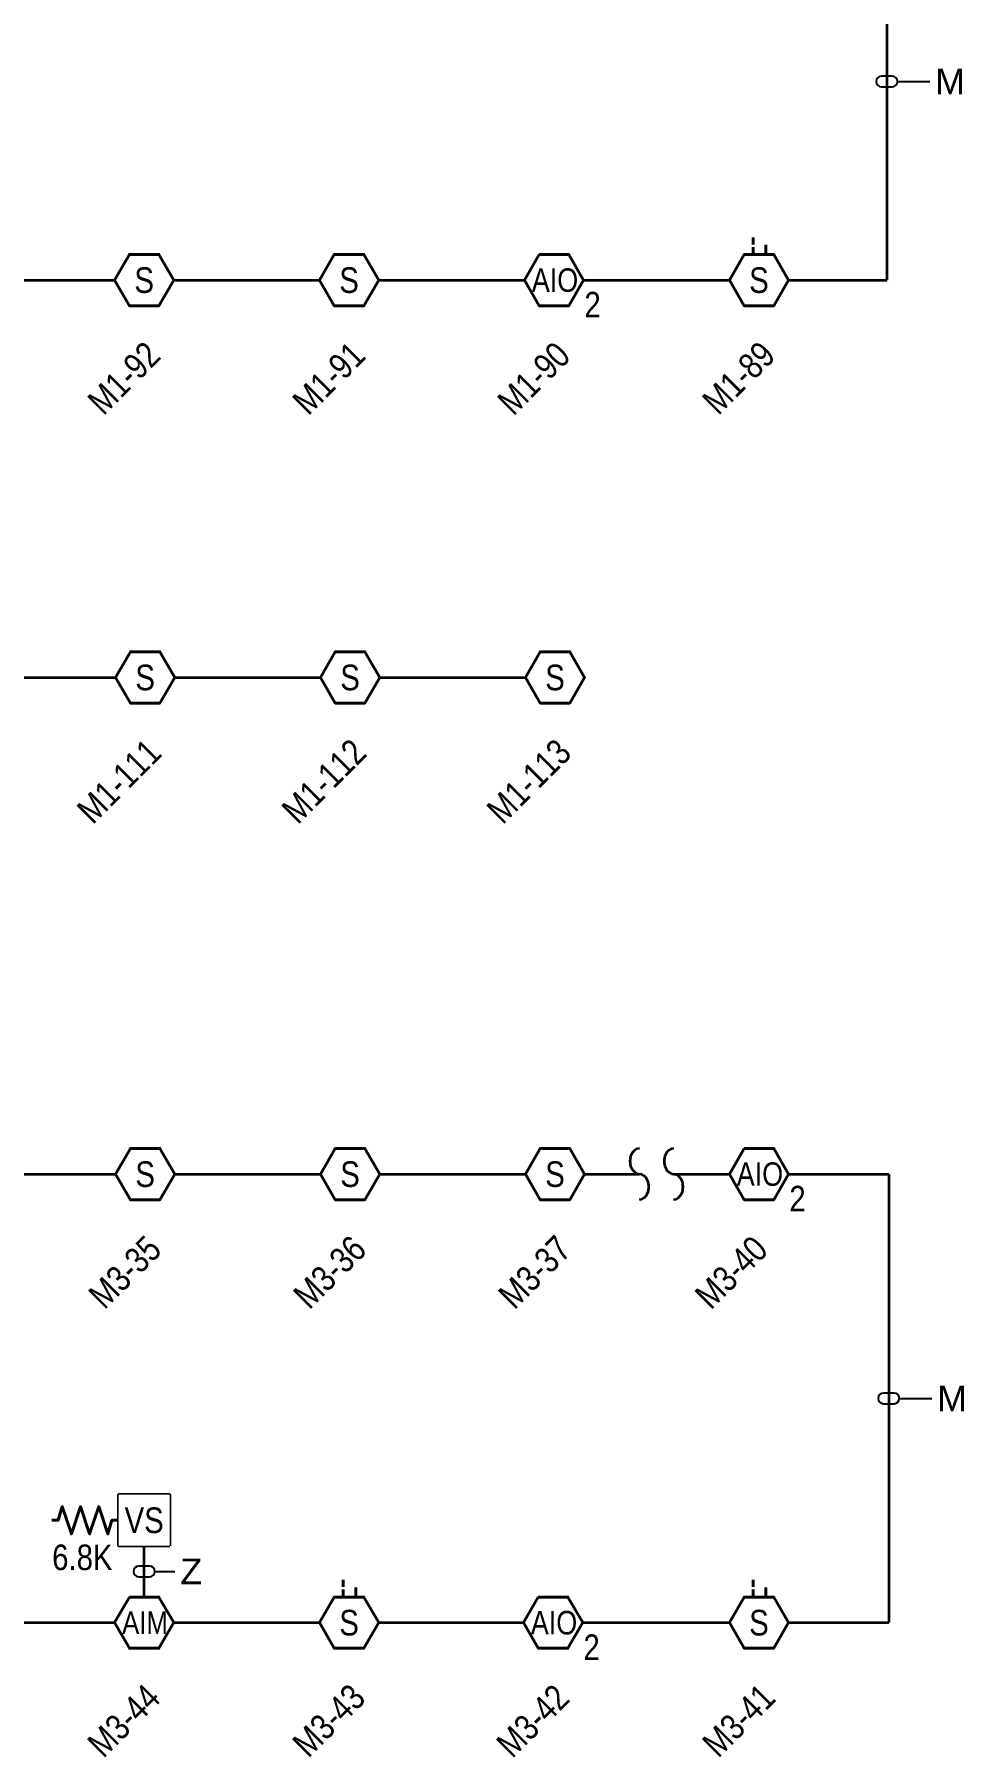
# Model space of a CAD drawing. Header units: inches. Extents: x 84 to 207, y -12 to 77.
# Drawn here: x 193.6 to 197, y -0.39 to 5.92 of the extents above; entities that cross this region are included whole.
import ezdxf
from ezdxf import colors
from ezdxf.entities.mleader import LeaderData, LeaderLine
from ezdxf.enums import TextEntityAlignment as Align
from ezdxf.math import Vec2, Vec3

# ---------------------------------------------------------------- set-up
doc = ezdxf.new("R2010")
doc.units = ezdxf.units.IN
doc.header["$MEASUREMENT"] = 0
doc.set_wipeout_variables(frame=1)
for name, color, linetype, lineweight in [('F-ALRM-DTCT', 23, 'Continuous', 40), ('F-ALRM-WIRE', 6, 'Continuous', 35), ('F-ALRM-WIRE-DTCT', 151, 'Continuous', 35), ('F-ANNO-DTCT', 151, 'Continuous', 25), ('F-ANNO-DTCT-ADDR', 143, 'Continuous', 25), ('F-ANNO-DTCT-DESC', 150, 'Continuous', 25), ('F-ANNO-DTCT-NOTE', 140, 'Continuous', 25), ('F-ANNO-POWR', 140, 'Continuous', 25), ('F-ANNO-WIPE', 7, 'Continuous', 0)]:
    doc.layers.add(name, color=color, linetype=linetype, lineweight=lineweight)
doc.styles.add('Body', font='', dxfattribs={"height": 0.09375})
doc.styles.add('MtXpl_Arial_Narrow', font='arial.ttf')
doc.styles.get("Standard").update_dxf_attribs({"font": 'arial.ttf'})
doc.styles.get('Body').set_extended_font_data('Arial Narrow')

# ---------------------------------------------------------------- blocks, each defined once
blk = doc.blocks.new('*U15')
at = {"color": 0, "linetype": 'ByBlock', "lineweight": -2, "ltscale": 0.5}
blk.add_line((-0.0213, 0.1308), (-0.0213, 0.1562), dxfattribs=at)
at = {"color": 0, "linetype": 'ByBlock', "lineweight": -2, "style": 'Body', "flags": 9}
for tag, p in [('WIREDROP', (-0.0369, -0.1966)), ('POINTTYPE', (-0.0369, -0.1397)), ('ELEVATION', (-0.0369, -0.1542)), ('PID', (-0.0369, -0.1685)), ('PID_SECONDARY', (-0.0369, -0.1824))]:
    blk.add_attdef(tag, p, '', height=0.00937, dxfattribs=at)
at = {"layer": 'F-ANNO-DTCT-ADDR', "style": 'Body', "flags": 8}
blk.add_attdef('ADDRESS', text='', height=0.0938, rotation=45, dxfattribs=at).set_placement((0, -0.2169), align=Align.TOP_RIGHT)
at = {"layer": 'F-ANNO-DTCT-DESC', "lineweight": 30, "flags": 51}
blk.add_attdef('DESCRIPTION', text='', height=0.0938, rotation=45, dxfattribs=at).set_placement((0.2007, -0.2169), align=Align.TOP_RIGHT)
at = {"layer": 'F-ANNO-DTCT-NOTE', "linetype": 'ByBlock', "lineweight": -2, "style": 'Body', "flags": 8}
blk.add_attdef('NOTE', text='', height=0.0938, dxfattribs=at).set_placement((-0.1449, 0.0607), align=Align.MIDDLE_RIGHT)
at = {"layer": 'F-ANNO-DTCT-NOTE', "linetype": 'ByBlock', "lineweight": -2, "flags": 104}
blk.add_attdef('NOTES', text='', height=0.0938, dxfattribs=at).set_placement((-0.1449, -0.062), align=Align.TOP_RIGHT)
at = {"linetype": 'ByBlock', "lineweight": -2, "ltscale": 0.5}
blk.add_wipeout([(-0.0541, 0.0937), (-0.1083, 0), (-0.0541, -0.0938), (0.0541, -0.0938), (0.1083, 0), (0.0541, 0.0937)], dxfattribs=at).dxf.layer = 'F-ANNO-WIPE'
at = {"color": 0, "linetype": 'ByBlock', "lineweight": -2, "ltscale": 0.5}
for p, q in [((0.0248, 0.0937), (0.0248, 0.1289)), ((-0.0213, 0.0937), (-0.0213, 0.1211))]:
    blk.add_line(p, q, dxfattribs=at)
blk.add_lwpolyline([(-0.1083, 0), (-0.0541, -0.0938), (0.0541, -0.0938), (0.1083, 0), (0.0541, 0.0937), (-0.0541, 0.0937)], close=True, dxfattribs=at)
at = {"color": 0, "linetype": 'ByBlock', "lineweight": -2, "style": 'Body'}
blk.add_text('S', height=0.0938, dxfattribs=at).set_placement((0, 0), align=Align.MIDDLE_CENTER)
at = {"color": 0, "linetype": 'ByBlock', "lineweight": -2, "style": 'Body', "flags": 9}
blk.add_attdef('DEVTYPE', (-0.0369, -0.1259), '', height=0.00937, dxfattribs=at)
at = {"layer": 'F-ANNO-DTCT', "style": 'Body', "flags": 8}
blk.add_attdef('WP', text='', height=0.0938, dxfattribs=at).set_placement((0.1802, 0.0945), align=Align.MIDDLE_CENTER)
blk.add_attdef('TYPE', text='', height=0.0938, dxfattribs=at).set_placement((0.1083, -0.093), align=Align.MIDDLE_LEFT)
blk = doc.blocks.new('FA_AddressableModule2')
at = {"color": 0, "linetype": 'ByBlock', "lineweight": -2, "style": 'Body', "flags": 9}
for tag, p in [('WIREDROP', (-0.0369, -0.1966)), ('POINTTYPE', (-0.0369, -0.1397)), ('ELEVATION', (-0.0369, -0.1542)), ('PID', (-0.0369, -0.1685)), ('PID_SECONDARY', (-0.0369, -0.1824))]:
    blk.add_attdef(tag, p, '', height=0.00937, dxfattribs=at)
at = {"layer": 'F-ANNO-DTCT-ADDR', "style": 'Body', "flags": 8}
blk.add_attdef('ADDRESS', text='', height=0.0938, rotation=45, dxfattribs=at).set_placement((0, -0.2184), align=Align.TOP_RIGHT)
at = {"layer": 'F-ANNO-DTCT-DESC', "lineweight": 30, "flags": 51}
blk.add_attdef('DESCRIPTION', text='', height=0.0938, rotation=45, dxfattribs=at).set_placement((0.2007, -0.2176), align=Align.TOP_RIGHT)
at = {"layer": 'F-ANNO-POWR', "style": 'Body', "flags": 8}
blk.add_attdef('POWRTAG', text='', height=0.0938, dxfattribs=at).set_placement((-0.2007, -0.2176), align=Align.TOP_RIGHT)
at = {"linetype": 'ByBlock', "lineweight": -2, "ltscale": 0.5}
blk.add_wipeout([(-0.0541, 0.0938), (-0.1083, 0), (-0.0541, -0.0938), (0.0541, -0.0938), (0.1083, 0), (0.0541, 0.0938)], dxfattribs=at).dxf.layer = 'F-ANNO-WIPE'
at = {"color": 0, "linetype": 'ByBlock', "lineweight": -2, "ltscale": 0.5}
blk.add_lwpolyline([(-0.0541, 0.0938), (-0.1083, 0), (-0.0541, -0.0938), (0.0541, -0.0938), (0.1083, 0), (0.0541, 0.0938)], close=True, dxfattribs=at)
at = {"color": 0, "lineweight": -3, "style": 'Body'}
blk.add_text('AIO', height=0.08594, dxfattribs=at).set_placement((0.0035, 0), align=Align.MIDDLE_CENTER)
at = {"color": 0, "linetype": 'ByBlock', "lineweight": -2, "style": 'Body', "flags": 9}
blk.add_attdef('DEVTYPE', (-0.0369, -0.1259), '', height=0.00937, dxfattribs=at)
at = {"layer": 'F-ANNO-DTCT', "style": 'Body', "flags": 8}
blk.add_attdef('TYPE', text='', height=0.0938, dxfattribs=at).set_placement((0.1112, -0.0899), align=Align.MIDDLE_LEFT)
at = {"layer": 'F-ANNO-DTCT-NOTE', "linetype": 'ByBlock', "lineweight": -2, "flags": 104}
blk.add_attdef('NOTES', text='', height=0.0938, dxfattribs=at).set_placement((-0.1332, -0.0469), align=Align.MIDDLE_RIGHT)
at = {"layer": 'F-ANNO-DTCT-NOTE', "linetype": 'ByBlock', "lineweight": -2, "style": 'Body', "flags": 8}
blk.add_attdef('NOTE', text='', height=0.0938, dxfattribs=at).set_placement((-0.1332, -0.0469), align=Align.MIDDLE_CENTER)
blk = doc.blocks.new('*U2')
at = {"color": 0, "linetype": 'ByBlock', "lineweight": -2, "style": 'Body', "flags": 9}
for tag, p in [('WIREDROP', (-0.0369, -0.1942)), ('POINTTYPE', (-0.0369, -0.1397)), ('ELEVATION', (-0.0369, -0.1542)), ('PID', (-0.0369, -0.1685)), ('PID_SECONDARY', (-0.0369, -0.1824))]:
    blk.add_attdef(tag, p, '', height=0.00937, dxfattribs=at)
at = {"layer": 'F-ANNO-DTCT-ADDR', "style": 'Body', "flags": 8}
blk.add_attdef('ADDRESS', text='', height=0.0938, rotation=45, dxfattribs=at).set_placement((0, -0.2176), align=Align.TOP_RIGHT)
at = {"layer": 'F-ANNO-DTCT-DESC', "linetype": 'ByBlock', "lineweight": -2, "flags": 51}
blk.add_attdef('DESCRIPTION', text='', height=0.0938, rotation=45, dxfattribs=at).set_placement((0.2007, -0.2176), align=Align.TOP_RIGHT)
at = {"layer": 'F-ANNO-DTCT-NOTE', "linetype": 'ByBlock', "lineweight": -2, "flags": 104}
blk.add_attdef('NOTES', text='', height=0.0938, dxfattribs=at).set_placement((-0.1449, -0.1219), align=Align.MIDDLE_RIGHT)
at = {"linetype": 'ByBlock', "lineweight": -2, "ltscale": 0.5}
blk.add_wipeout([(-0.1083, 0), (-0.0541, -0.0938), (0.0541, -0.0938), (0.1083, 0), (0.0541, 0.0938), (-0.0541, 0.0938)], dxfattribs=at).dxf.layer = 'F-ANNO-WIPE'
blk.add_lwpolyline([(-0.1083, 0), (-0.0541, -0.0938), (0.0541, -0.0938), (0.1083, 0), (0.0541, 0.0938), (-0.0541, 0.0938)], close=True, dxfattribs=at)
at = {"color": 0, "linetype": 'ByBlock', "lineweight": -2, "style": 'Body'}
blk.add_text('S', height=0.0938, dxfattribs=at).set_placement((0, 0), align=Align.MIDDLE_CENTER)
at = {"color": 0, "linetype": 'ByBlock', "lineweight": -2, "style": 'Body', "flags": 9}
blk.add_attdef('DEVTYPE', (-0.0369, -0.1259), '', height=0.00937, dxfattribs=at)
at = {"layer": 'F-ANNO-DTCT', "style": 'Body', "flags": 8}
for tag, p in [('WP', (-0.1773, 0.0938)), ('WG', (0.1636, 0.0938))]:
    blk.add_attdef(tag, text='', height=0.0938, dxfattribs=at).set_placement(p, align=Align.MIDDLE_CENTER)
blk.add_attdef('SMOKE_SENSOR_TYPE', text='', height=0.0938, dxfattribs=at).set_placement((0.1083, -0.0938), align=Align.MIDDLE_LEFT)
at = {"layer": 'F-ANNO-DTCT-NOTE', "linetype": 'ByBlock', "lineweight": -2, "style": 'Body', "flags": 8}
blk.add_attdef('NOTE', text='', height=0.0938, dxfattribs=at).set_placement((-0.1449, -0.0166), align=Align.MIDDLE_CENTER)
blk = doc.blocks.new('*U117')
at = {"color": 0, "linetype": 'ByBlock', "lineweight": -2, "style": 'Body', "flags": 9}
for tag, p in [('WIREDROP', (-0.0369, -0.1966)), ('POINTTYPE', (-0.0369, -0.1397)), ('ELEVATION', (-0.0369, -0.1542)), ('PID', (-0.0369, -0.1685)), ('PID_SECONDARY', (-0.0369, -0.1824))]:
    blk.add_attdef(tag, p, '', height=0.00937, dxfattribs=at)
at = {"layer": 'F-ANNO-DTCT-ADDR', "style": 'Body', "flags": 8}
blk.add_attdef('ADDRESS', text='', height=0.0938, rotation=45, dxfattribs=at).set_placement((-0.0271, -0.2184), align=Align.TOP_RIGHT)
at = {"layer": 'F-ANNO-DTCT-DESC', "lineweight": 30, "flags": 51}
blk.add_attdef('DESCRIPTION', text='', height=0.0938, rotation=45, dxfattribs=at).set_placement((0.1736, -0.2176), align=Align.TOP_RIGHT)
at = {"layer": 'F-ANNO-POWR', "style": 'Body', "flags": 8}
blk.add_attdef('POWRTAG', text='', height=0.0938, dxfattribs=at).set_placement((-0.2007, -0.2176), align=Align.TOP_RIGHT)
at = {"linetype": 'ByBlock', "lineweight": -2, "ltscale": 0.5}
blk.add_wipeout([(-0.0541, 0.0938), (-0.1083, 0), (-0.0541, -0.0938), (0.0541, -0.0938), (0.1083, 0), (0.0541, 0.0938)], dxfattribs=at).dxf.layer = 'F-ANNO-WIPE'
at = {"color": 0, "linetype": 'ByBlock', "lineweight": -2, "ltscale": 0.5}
blk.add_lwpolyline([(-0.0541, 0.0938), (-0.1083, 0), (-0.0541, -0.0938), (0.0541, -0.0938), (0.1083, 0), (0.0541, 0.0938)], close=True, dxfattribs=at)
at = {"color": 0, "lineweight": -3, "style": 'Body'}
blk.add_text('AIO', height=0.08594, dxfattribs=at).set_placement((0.0035, 0), align=Align.MIDDLE_CENTER)
at = {"color": 0, "linetype": 'ByBlock', "lineweight": -2, "style": 'Body', "flags": 9}
blk.add_attdef('DEVTYPE', (-0.0369, -0.1259), '', height=0.00937, dxfattribs=at)
at = {"layer": 'F-ANNO-DTCT', "style": 'Body', "flags": 8}
blk.add_attdef('TYPE', text='', height=0.0938, dxfattribs=at).set_placement((0.1112, -0.0899), align=Align.MIDDLE_LEFT)
at = {"layer": 'F-ANNO-DTCT-NOTE', "linetype": 'ByBlock', "lineweight": -2, "flags": 104}
blk.add_attdef('NOTES', text='', height=0.0938, dxfattribs=at).set_placement((-0.1332, -0.0469), align=Align.MIDDLE_RIGHT)
at = {"layer": 'F-ANNO-DTCT-NOTE', "linetype": 'ByBlock', "lineweight": -2, "style": 'Body', "flags": 8}
blk.add_attdef('NOTE', text='', height=0.0938, dxfattribs=at).set_placement((-0.1332, -0.0469), align=Align.MIDDLE_CENTER)
blk = doc.blocks.new('FA_AIM')
at = {"color": 0, "linetype": 'ByBlock', "lineweight": -2, "style": 'Body', "flags": 9}
for tag, p in [('WIREDROP', (-0.0369, -0.1966)), ('POINTTYPE', (-0.0369, -0.1397)), ('ELEVATION', (-0.0369, -0.1542)), ('PID', (-0.0369, -0.1685)), ('PID_SECONDARY', (-0.0369, -0.1824))]:
    blk.add_attdef(tag, p, '', height=0.00937, dxfattribs=at)
at = {"layer": 'F-ANNO-DTCT-ADDR', "style": 'Body', "flags": 8}
blk.add_attdef('ADDRESS', text='', height=0.0938, rotation=45, dxfattribs=at).set_placement((0, -0.2176), align=Align.TOP_RIGHT)
at = {"layer": 'F-ANNO-DTCT-DESC', "lineweight": 30, "flags": 51}
blk.add_attdef('DESCRIPTION', text='', height=0.0938, rotation=45, dxfattribs=at).set_placement((0.2007, -0.2176), align=Align.TOP_RIGHT)
at = {"layer": 'F-ANNO-POWR', "style": 'Body', "flags": 8}
blk.add_attdef('POWRTAG', text='', height=0.0938, dxfattribs=at).set_placement((-0.2007, -0.2176), align=Align.TOP_RIGHT)
at = {"linetype": 'ByBlock', "lineweight": -2, "ltscale": 0.5}
blk.add_wipeout([(-0.0541, 0.0938), (-0.1083, 0), (-0.0541, -0.0937), (0.0541, -0.0937), (0.1083, 0), (0.0541, 0.0938)], dxfattribs=at).dxf.layer = 'F-ANNO-WIPE'
at = {"color": 0, "linetype": 'ByBlock', "lineweight": -2, "ltscale": 0.5}
blk.add_lwpolyline([(-0.0541, 0.0938), (-0.1083, 0), (-0.0541, -0.0937), (0.0541, -0.0937), (0.1083, 0), (0.0541, 0.0938)], close=True, dxfattribs=at)
at = {"color": 0, "lineweight": -3, "style": 'Body'}
blk.add_text('AIM', height=0.08203, dxfattribs=at).set_placement((0.0029, 0), align=Align.MIDDLE_CENTER)
at = {"color": 0, "linetype": 'ByBlock', "lineweight": -2, "style": 'Body', "flags": 9}
blk.add_attdef('DEVTYPE', (-0.0369, -0.1259), '', height=0.00937, dxfattribs=at)
at = {"layer": 'F-ANNO-DTCT', "style": 'Body', "flags": 8}
blk.add_attdef('WP', text='', height=0.0938, dxfattribs=at).set_placement((0.1717, 0.0745), align=Align.MIDDLE_CENTER)
at = {"layer": 'F-ANNO-DTCT-NOTE', "linetype": 'ByBlock', "lineweight": -2, "style": 'Body', "flags": 8}
blk.add_attdef('NOTE', text='', height=0.0938, dxfattribs=at).set_placement((-0.1332, 0.0983), align=Align.TOP_RIGHT)
at = {"layer": 'F-ANNO-DTCT-NOTE', "linetype": 'ByBlock', "lineweight": -2, "flags": 104}
blk.add_attdef('NOTES', text='', height=0.0938, dxfattribs=at).set_placement((-0.1332, -0.0051), align=Align.TOP_RIGHT)
blk = doc.blocks.new('WireTagLoop')
at = {"color": 0, "linetype": 'ByBlock', "lineweight": -2}
blk.add_lwpolyline([(-0.5, 0.5, 0.999484), (-0.5, -0.5), (0.5, -0.5, 0.999484), (0.5, 0.5, 0.000258)], format="xyb", close=True, dxfattribs=at)
blk = doc.blocks.new('*U68')
at = {"linetype": 'ByBlock', "lineweight": -2, "ltscale": 0.5}
blk.add_lwpolyline([(0.0937, 0), (0.0937, 0.1875), (-0.0938, 0.1875), (-0.0938, 0)], close=True, dxfattribs=at)
at = {"color": 0, "linetype": 'ByBlock', "lineweight": -2, "style": 'Body', "flags": 9}
for tag, p in [('POINTTYPE', (-0.0369, -0.046)), ('ELEVATION', (-0.0369, -0.0604)), ('WIREDROP', (-0.0369, -0.1029)), ('PID', (-0.0369, -0.0747)), ('PID_SECONDARY', (-0.0369, -0.0886))]:
    blk.add_attdef(tag, p, '', height=0.00937, dxfattribs=at)
at = {"layer": 'F-ANNO-DTCT-ADDR', "style": 'Body', "flags": 8}
blk.add_attdef('ADDRESS', text='', height=0.0938, dxfattribs=at).set_placement((0, -0.1239), align=Align.TOP_RIGHT)
at = {"layer": 'F-ANNO-DTCT-DESC', "lineweight": 30, "flags": 104}
blk.add_attdef('DESCRIPTION', text='', height=0.0938, dxfattribs=at).set_placement((0.2007, -0.1239), align=Align.TOP_RIGHT)
at = {"layer": 'F-ANNO-DTCT-NOTE', "linetype": 'ByBlock', "lineweight": -2, "flags": 104}
blk.add_attdef('NOTES', text='', height=0.0938, dxfattribs=at).set_placement((-0.1846, 0), align=Align.MIDDLE_RIGHT)
at = {"linetype": 'ByBlock', "lineweight": -2, "ltscale": 0.5}
blk.add_wipeout([(-0.0938, 0.1875), (0.0937, 0.1875), (0.0937, 0), (-0.0938, 0)], dxfattribs=at).dxf.layer = 'F-ANNO-WIPE'
at = {"color": 0, "lineweight": -3, "style": 'Body'}
blk.add_text('VS', height=0.09375, dxfattribs=at).set_placement((0, 0.0937), align=Align.MIDDLE_CENTER)
at = {"color": 0, "linetype": 'ByBlock', "lineweight": -2, "style": 'Body', "flags": 9}
blk.add_attdef('DEVTYPE', (-0.0369, -0.0322), '', height=0.00937, dxfattribs=at)
at = {"layer": 'F-ANNO-DTCT-NOTE', "linetype": 'ByBlock', "lineweight": -2, "style": 'Body', "flags": 8}
blk.add_attdef('NOTE', text='', height=0.0938, dxfattribs=at).set_placement((-0.1846, 0), align=Align.MIDDLE_CENTER)
blk = doc.blocks.new('*U75')
blk.add_wipeout([(-0.0625, 0.0133), (-0.0625, -0.0138), (0.0625, -0.0138), (0.0625, 0.0133)]).dxf.layer = 'F-ANNO-WIPE'
at = {"color": 0, "linetype": 'ByBlock'}
for centre, major_axis in [((-0.0625, 0.0469), (0, 0.0469)), ((0.0625, 0.0469), (0, 0.0469)), ((-0.0625, -0.0469), (0, -0.0469)), ((0.0625, -0.0469), (0, -0.0469))]:
    blk.add_ellipse(centre, major_axis=major_axis, ratio=0.740925, start_param=0, end_param=3.141593, dxfattribs=at)

msp = doc.modelspace()

# ---------------------------------------------------------------- linework, layer by layer
at = {"layer": 'F-ALRM-WIRE-DTCT'}
for p, q in [((196.7161, 6.4748), (196.7161, 5.0205)), ((186.7804, 5.0205), (196.7161, 5.0205)), ((186.7804, 3.5663), (195.5018, 3.5662)), ((186.0327, 1.7484), (196.7232, 1.7485)), ((196.7232, 1.7485), (196.7232, 0.1067)), ((188.0118, 0.1067), (196.7232, 0.1067))]:
    msp.add_line(p, q, dxfattribs=at)

# ---------------------------------------------------------------- leaders
ml = msp.add_multileader_mtext('Standard', dxfattribs=at)
ml.set_content('M', color=256, style='MtXpl_Arial_Narrow')
ml.set_leader_properties(color=256, linetype='Continuous')
ml.set_arrow_properties(name='WireTagLoop')
ml.build(insert=Vec2(0, 0))
ml.multileader.update_dxf_attribs({"text_right_attachment_type": 3, "text_bottom_attachment_type": 2, "dogleg_length": 0.0625, "arrow_head_size": 0.039})
ctx = ml.context
ctx.base_point, ctx.char_height, ctx.arrow_head_size, ctx.landing_gap_size, ctx.plane_origin = Vec3(196.8732, 5.7476), 0.0938, 0.039, 0.02, Vec3(199.2564, 12.8296)
ctx.right_attachment, ctx.top_attachment = 3, 2
notes = []
notes.append((ctx, [(0, (1, 1, 0), (196.8107, 5.7476), (1, 0), 0.0625, [(0, [(196.7161, 5.7476)], 0, [])])]))
ctx.mtext.insert, ctx.mtext.flow_direction = Vec3(196.8932, 5.7945), 5
ml = msp.add_multileader_mtext('Standard', dxfattribs=at)
ml.set_content('M', color=256, style='MtXpl_Arial_Narrow')
ml.set_leader_properties(color=256, linetype='Continuous')
ml.set_arrow_properties(name='WireTagLoop')
ml.build(insert=Vec2(0, 0))
ml.multileader.update_dxf_attribs({"text_right_attachment_type": 3, "text_bottom_attachment_type": 2, "dogleg_length": 0.0625, "arrow_head_size": 0.039})
ctx = ml.context
ctx.base_point, ctx.char_height, ctx.arrow_head_size, ctx.landing_gap_size, ctx.plane_origin = Vec3(196.8803, 0.9276), 0.0938, 0.039, 0.02, Vec3(199.2635, 8.0095)
ctx.right_attachment, ctx.top_attachment = 3, 2
notes.append((ctx, [(0, (1, 1, 0), (196.8178, 0.9276), (1, 0), 0.0625, [(0, [(196.7232, 0.9276)], 0, [])])]))
ctx.mtext.insert, ctx.mtext.flow_direction = Vec3(196.9003, 0.9745), 5
for ctx, leaders in notes:
    for number, flags, end, landing, length, lines in leaders:
        leader = LeaderData()
        leader.index, (leader.has_last_leader_line, leader.has_dogleg_vector, leader.attachment_direction) = number, flags
        leader.last_leader_point, leader.dogleg_vector, leader.dogleg_length = Vec3(end), Vec3(landing), length
        for number, points, colour, breaks in lines:
            line = LeaderLine()
            line.index, line.vertices, line.color, line.breaks = number, Vec3.list(points), colors.encode_raw_color(colour), breaks
            leader.lines.append(line)
        ctx.leaders.append(leader)

# ---------------------------------------------------------------- next in the draw order: block references
at = {"layer": 'F-ALRM-DTCT'}
ref = msp.add_blockref('*U15', (196.2482, 5.0205), dxfattribs=at)
ref.add_attrib('ADDRESS', 'M1-89', dxfattribs={"layer": 'F-ANNO-DTCT-ADDR', "height": 0.09375, "rotation": 45, "style": 'Body'}).set_placement((196.2482, 4.8036), align=Align.TOP_RIGHT)
ref = msp.add_blockref('*U2', (193.9982, 5.0205), dxfattribs=at)
ref.add_attrib('ADDRESS', 'M1-92', dxfattribs={"layer": 'F-ANNO-DTCT-ADDR', "height": 0.09375, "rotation": 45, "style": 'Body'}).set_placement((193.9982, 4.8028), align=Align.TOP_RIGHT)
ref = msp.add_blockref('*U2', (194.7482, 5.0205), dxfattribs=at)
ref.add_attrib('ADDRESS', 'M1-91', dxfattribs={"layer": 'F-ANNO-DTCT-ADDR', "height": 0.09375, "rotation": 45, "style": 'Body'}).set_placement((194.7482, 4.8028), align=Align.TOP_RIGHT)
ref = msp.add_blockref('FA_AddressableModule2', (195.4982, 5.0205), dxfattribs=at)
ref.add_attrib('TYPE', '2', dxfattribs={"layer": 'F-ANNO-DTCT', "height": 0.0938, "style": 'Body'}).set_placement((195.6094, 4.9306), align=Align.MIDDLE_LEFT)
ref.add_attrib('ADDRESS', 'M1-90', dxfattribs={"layer": 'F-ANNO-DTCT-ADDR', "height": 0.09375, "rotation": 45, "style": 'Body'}).set_placement((195.4983, 4.8021), align=Align.TOP_RIGHT)
ref = msp.add_blockref('*U2', (194.0018, 3.5662), dxfattribs=at)
ref.add_attrib('ADDRESS', 'M1-111', dxfattribs={"layer": 'F-ANNO-DTCT-ADDR', "height": 0.09375, "rotation": 45, "style": 'Body'}).set_placement((194.0018, 3.3486), align=Align.TOP_RIGHT)
ref = msp.add_blockref('*U2', (194.7518, 3.5662), dxfattribs=at)
ref.add_attrib('ADDRESS', 'M1-112', dxfattribs={"layer": 'F-ANNO-DTCT-ADDR', "height": 0.09375, "rotation": 45, "style": 'Body'}).set_placement((194.7518, 3.3486), align=Align.TOP_RIGHT)
ref = msp.add_blockref('*U2', (195.5018, 3.5662), dxfattribs=at)
ref.add_attrib('ADDRESS', 'M1-113', dxfattribs={"layer": 'F-ANNO-DTCT-ADDR', "height": 0.09375, "rotation": 45, "style": 'Body'}).set_placement((195.5018, 3.3486), align=Align.TOP_RIGHT)
ref = msp.add_blockref('*U2', (194.0018, 1.7484), dxfattribs=at)
ref.add_attrib('ADDRESS', 'M3-35', dxfattribs={"layer": 'F-ANNO-DTCT-ADDR', "height": 0.09375, "rotation": 45, "style": 'Body'}).set_placement((194.0018, 1.5308), align=Align.TOP_RIGHT)
ref = msp.add_blockref('*U2', (194.7518, 1.7484), dxfattribs=at)
ref.add_attrib('ADDRESS', 'M3-36', dxfattribs={"layer": 'F-ANNO-DTCT-ADDR', "height": 0.09375, "rotation": 45, "style": 'Body'}).set_placement((194.7518, 1.5308), align=Align.TOP_RIGHT)
ref = msp.add_blockref('*U2', (195.5018, 1.7484), dxfattribs=at)
ref.add_attrib('ADDRESS', 'M3-37', dxfattribs={"layer": 'F-ANNO-DTCT-ADDR', "height": 0.09375, "rotation": 45, "style": 'Body'}).set_placement((195.5018, 1.5308), align=Align.TOP_RIGHT)
ref = msp.add_blockref('*U117', (196.2482, 1.7485), dxfattribs=at)
ref.add_attrib('TYPE', '2', dxfattribs={"layer": 'F-ANNO-DTCT', "height": 0.0938, "style": 'Body'}).set_placement((196.3594, 1.6586), align=Align.MIDDLE_LEFT)
ref.add_attrib('ADDRESS', 'M3-40', dxfattribs={"layer": 'F-ANNO-DTCT-ADDR', "height": 0.09375, "rotation": 45, "style": 'Body'}).set_placement((196.2212, 1.5301), align=Align.TOP_RIGHT)
ref = msp.add_blockref('*U15', (194.7482, 0.1067), dxfattribs=at)
ref.add_attrib('ADDRESS', 'M3-43', dxfattribs={"layer": 'F-ANNO-DTCT-ADDR', "height": 0.09375, "rotation": 45, "style": 'Body'}).set_placement((194.7482, -0.1102), align=Align.TOP_RIGHT)
ref = msp.add_blockref('*U15', (196.2482, 0.1067), dxfattribs=at)
ref.add_attrib('ADDRESS', 'M3-41', dxfattribs={"layer": 'F-ANNO-DTCT-ADDR', "height": 0.09375, "rotation": 45, "style": 'Body'}).set_placement((196.2482, -0.1102), align=Align.TOP_RIGHT)
ref = msp.add_blockref('FA_AIM', (193.9982, 0.1067), dxfattribs=at)
ref.add_attrib('ADDRESS', 'M3-44', dxfattribs={"layer": 'F-ANNO-DTCT-ADDR', "height": 0.09375, "rotation": 45, "style": 'Body'}).set_placement((193.9982, -0.1109), align=Align.TOP_RIGHT)
ref = msp.add_blockref('FA_AddressableModule2', (195.4947, 0.1067), dxfattribs=at)
ref.add_attrib('TYPE', '2', dxfattribs={"layer": 'F-ANNO-DTCT', "height": 0.0938, "style": 'Body'}).set_placement((195.6059, 0.0168), align=Align.MIDDLE_LEFT)
ref.add_attrib('ADDRESS', 'M3-42', dxfattribs={"layer": 'F-ANNO-DTCT-ADDR', "height": 0.09375, "rotation": 45, "style": 'Body'}).set_placement((195.4947, -0.1117), align=Align.TOP_RIGHT)
at = {"layer": 'F-ALRM-WIRE'}
msp.add_blockref('*U75', (195.8732, 1.7487), dxfattribs=at)

# ---------------------------------------------------------------- next in the draw order: linework, layer by layer
msp.add_lwpolyline([(193.9982, 0.2004), (193.9982, 0.3879)], dxfattribs=at)

# ---------------------------------------------------------------- next in the draw order: leaders
ml = msp.add_multileader_mtext('Standard', dxfattribs=at)
ml.set_content('Z', color=256, style='MtXpl_Arial_Narrow')
ml.set_leader_properties(color=256, linetype='Continuous')
ml.set_arrow_properties(name='WireTagLoop')
ml.build(insert=Vec2(0, 0))
ml.multileader.update_dxf_attribs({"has_dogleg": 0, "text_right_attachment_type": 3, "text_bottom_attachment_type": 2, "dogleg_length": 0.0625, "arrow_head_size": 0.039})
ctx = ml.context
ctx.base_point, ctx.char_height, ctx.arrow_head_size, ctx.landing_gap_size, ctx.plane_origin = Vec3(194.1105, 0.2942), 0.0938, 0.039, 0.02, Vec3(193.9982, -0.0604)
ctx.right_attachment, ctx.top_attachment = 3, 2
notes = []
notes.append((ctx, [(0, (1, 1, 0), (194.048, 0.2942), (1, 0), 0.0625, [(0, [(193.9982, 0.2942)], 0, [])])]))
ctx.mtext.insert, ctx.mtext.flow_direction = Vec3(194.1305, 0.341), 5
for ctx, leaders in notes:
    for number, flags, end, landing, length, lines in leaders:
        leader = LeaderData()
        leader.index, (leader.has_last_leader_line, leader.has_dogleg_vector, leader.attachment_direction) = number, flags
        leader.last_leader_point, leader.dogleg_vector, leader.dogleg_length = Vec3(end), Vec3(landing), length
        for number, points, colour, breaks in lines:
            line = LeaderLine()
            line.index, line.vertices, line.color, line.breaks = number, Vec3.list(points), colors.encode_raw_color(colour), breaks
            leader.lines.append(line)
        ctx.leaders.append(leader)

# ---------------------------------------------------------------- next in the draw order: block references
at = {"layer": 'F-ALRM-DTCT'}
msp.add_blockref('*U68', (193.9982, 0.3879), dxfattribs=at)

# ---------------------------------------------------------------- next in the draw order: linework, layer by layer
msp.add_lwpolyline([(193.9045, 0.4816), (193.8803, 0.4816), (193.8656, 0.4314), (193.8321, 0.5318), (193.7986, 0.4314), (193.7652, 0.5318), (193.7317, 0.4314), (193.6982, 0.5318), (193.6833, 0.4816), (193.6605, 0.4816)], dxfattribs=at)

# ---------------------------------------------------------------- next in the draw order: texts
at = {"layer": 'F-ANNO-DTCT', "style": 'Body'}
msp.add_text('6.8K', height=0.09375, dxfattribs=at).set_placement((193.7719, 0.2708), align=Align.BOTTOM_CENTER)

doc.saveas('drawing.dxf')
